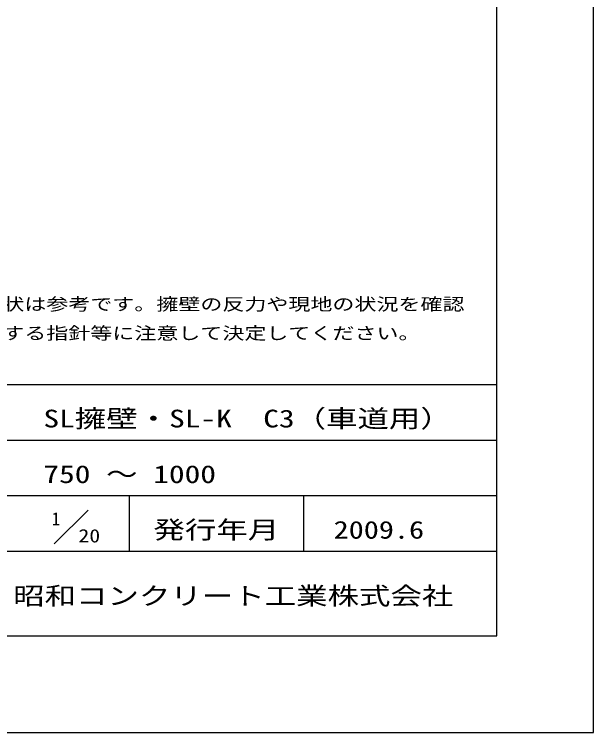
# Model space of a CAD drawing. Units: millimetres at full size; details may follow other scales. Extents: x 0 to 16820, y 0 to 12931.
# Drawn here: x 14425 to 16820, y 0 to 2970 of the extents above; entities that cross this region are included whole.
import ezdxf
from ezdxf.enums import TextEntityAlignment as Align

# ---------------------------------------------------------------- set-up
doc = ezdxf.new("R2010")
doc.units = ezdxf.units.MM
doc.layers.add('D-DOC', color=7, linetype='Continuous')
for name, color, linetype, lineweight in [('D-TTL', 2, 'Continuous', 25), ('D-TTL-FRAM', 2, 'Continuous', 25), ('D-TTL-LINE', 7, 'Continuous', 25), ('D-TTL-TXT', 7, 'Continuous', 25)]:
    doc.layers.add(name, color=color, linetype=linetype, lineweight=lineweight)
doc.styles.add('ＭＳ ゴシック', font='')
doc.styles.get('ＭＳ ゴシック').set_extended_font_data('MS Gothic')

msp = doc.modelspace()

# ---------------------------------------------------------------- linework, layer by layer
at = {"layer": 'D-TTL'}
for points in [[(0, 0), (16820, 0), (16820, 11880), (0, 11880)], [(400, 400), (16420, 400), (16420, 11480), (400, 11480)]]:
    msp.add_lwpolyline(points, close=True, dxfattribs=at)
at = {"layer": 'D-TTL-FRAM'}
msp.add_line((13920, 1440), (16420, 1440), dxfattribs=at)
at = {"layer": 'D-TTL-LINE'}
for p, q in [((13920, 1210), (16420, 1210)), ((13920, 980), (16420, 980)), ((14900, 980), (14900, 750)), ((15620, 980), (15620, 750)), ((13920, 750), (16420, 750))]:
    msp.add_line(p, q, dxfattribs=at)
at = {"layer": 'D-TTL-TXT'}
msp.add_line((14590, 780), (14730, 920), dxfattribs=at)

# ---------------------------------------------------------------- texts
at = {"layer": 'D-DOC', "style": 'ＭＳ ゴシック', "width": 1.3}
for s, p in [('※基礎の形状は参考です。擁壁の反力や現地の状況を確認', (13920, 1730.667)), ('\u3000し、適用する指針等に注意して決定してください。', (13920, 1610.667))]:
    msp.add_text(s, height=51.32, dxfattribs=at).set_placement(p, align=Align.BOTTOM_LEFT)
at = {"layer": 'D-TTL-TXT', "style": 'ＭＳ ゴシック'}
for s, height, width, p in [('SL擁壁・SL-K\u3000C3（車道用）', 73.31, 1.3, (14545, 1240)), ('750 ～ 1000', 73.31, 1.3, (14545, 1010)), ('1', 54.99, 0.9, (14580, 840)), ('2009.6', 73.31, 1.25, (15745, 780)), ('20', 54.99, 1.2, (14690, 770)), ('昭和コンクリート工業株式会社', 73.31, 1.3, (14420, 506.667))]:
    msp.add_text(s, height=height, dxfattribs=dict(at, width=width)).set_placement(p, align=Align.BOTTOM_LEFT)
at = {"layer": 'D-TTL-TXT', "style": 'ＭＳ ゴシック', "width": 1.3}
msp.add_text('発行年月', height=73.31, dxfattribs=at).set_placement((15260, 780), align=Align.BOTTOM_CENTER)

doc.saveas('drawing.dxf')
